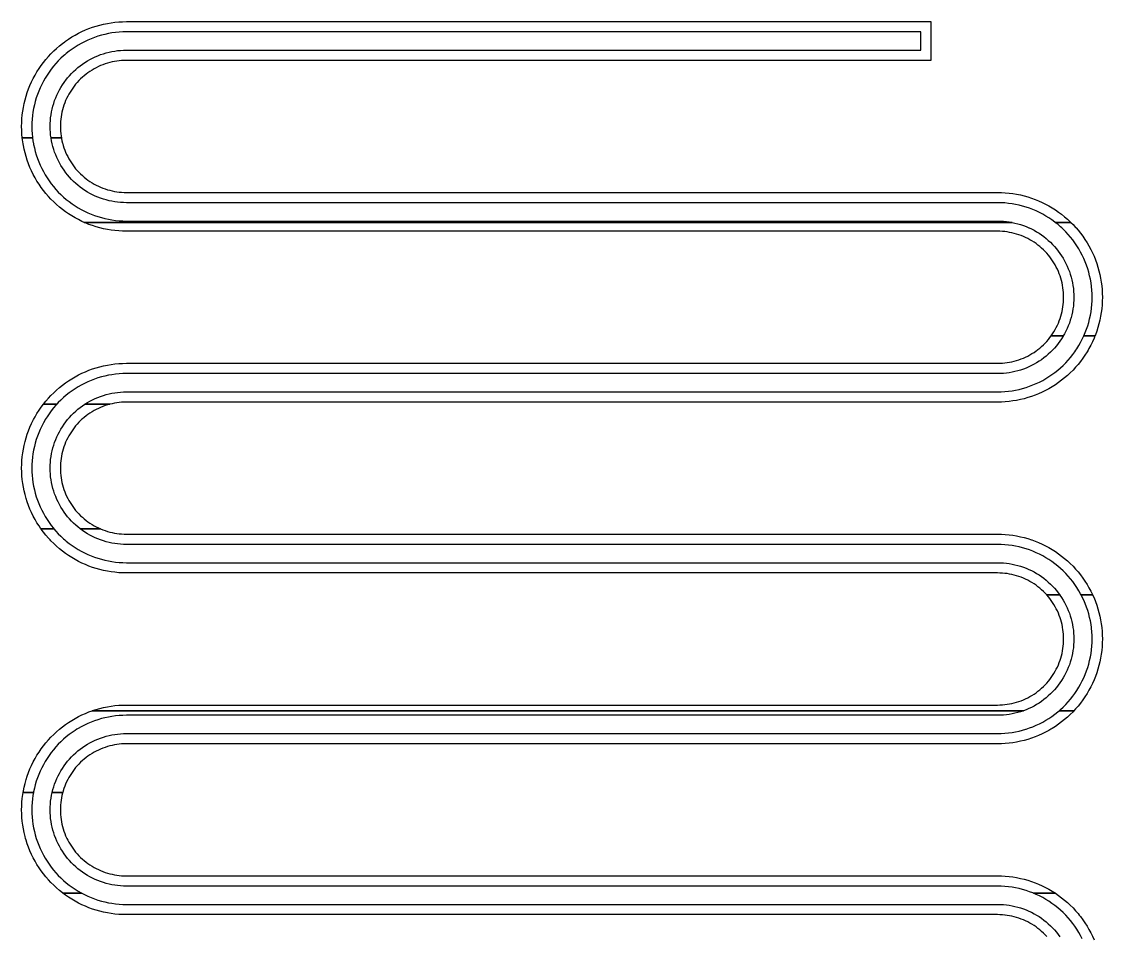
# Model space of a CAD drawing. Extents: x -4550 to 4550, y -4550 to 4550.
# Drawn here: x 1434 to 2066, y 1016 to 1551 of the extents above; entities that cross this region are included whole.
import ezdxf

# ---------------------------------------------------------------- set-up
doc = ezdxf.new("R2010")
doc.units = 0
doc.layers.add('L1D0', color=3, linetype='CONTINUOUS')

msp = doc.modelspace()

# ---------------------------------------------------------------- linework, layer by layer
at = {"layer": 'L1D0'}
for points in [[(1434.018, 1482.99), (1433.814, 1485.222), (1433.691, 1487.459), (1433.65, 1489.7), (1433.691, 1491.941), (1433.814, 1494.178), (1434.018, 1496.41), (1434.304, 1498.633), (1434.671, 1500.843), (1435.118, 1503.039), (1435.645, 1505.217), (1436.251, 1507.375), (1436.936, 1509.509), (1437.698, 1511.616), (1438.537, 1513.694), (1439.451, 1515.74), (1440.439, 1517.752), (1441.5, 1519.726), (1442.632, 1521.66), (1443.834, 1523.551), (1445.105, 1525.397), (1446.442, 1527.196), (1447.843, 1528.944), (1449.308, 1530.64), (1450.834, 1532.281), (1452.419, 1533.866), (1454.06, 1535.392), (1455.756, 1536.857), (1457.504, 1538.258), (1458.9, 1539.295), (1459.303, 1539.595), (1461.149, 1540.866), (1463.04, 1542.068), (1464.974, 1543.2), (1466.948, 1544.261), (1468.96, 1545.249), (1471.006, 1546.163), (1473.084, 1547.002), (1475.191, 1547.764), (1477.325, 1548.449), (1479.483, 1549.055), (1481.661, 1549.582), (1483.857, 1550.029), (1486.067, 1550.396), (1488.29, 1550.682), (1490.522, 1550.886), (1492.759, 1551.009), (1495, 1551.05), (1966, 1551.05), (1966, 1528.35), (1495, 1528.35), (1493.588, 1528.324), (1492.179, 1528.247), (1490.773, 1528.118), (1489.373, 1527.938), (1487.98, 1527.707), (1486.596, 1527.425), (1485.224, 1527.093), (1483.865, 1526.711), (1482.521, 1526.28), (1481.193, 1525.8), (1479.884, 1525.271), (1478.595, 1524.696), (1477.328, 1524.073), (1476.084, 1523.405), (1474.866, 1522.691), (1473.674, 1521.934), (1472.511, 1521.134), (1471.378, 1520.291), (1470.277, 1519.408), (1469.208, 1518.485), (1468.174, 1517.524), (1467.176, 1516.526), (1466.215, 1515.492), (1465.292, 1514.423), (1464.409, 1513.322), (1463.566, 1512.189), (1462.766, 1511.026), (1462.009, 1509.834), (1461.295, 1508.616), (1460.627, 1507.372), (1460.004, 1506.105), (1459.429, 1504.816), (1458.9, 1503.507), (1458.42, 1502.179), (1457.989, 1500.835), (1457.607, 1499.476), (1457.275, 1498.104), (1456.993, 1496.72), (1456.762, 1495.327), (1456.582, 1493.927), (1456.453, 1492.521), (1456.376, 1491.112), (1456.35, 1489.7), (1456.376, 1488.288), (1456.453, 1486.879), (1456.582, 1485.473), (1456.762, 1484.073), (1456.942, 1482.99), (1450.859, 1482.99), (1450.645, 1484.579), (1450.481, 1486.282), (1450.383, 1487.99), (1450.35, 1489.7), (1450.383, 1491.41), (1450.481, 1493.118), (1450.645, 1494.821), (1450.873, 1496.516), (1451.167, 1498.201), (1451.524, 1499.874), (1451.946, 1501.531), (1452.431, 1503.172), (1452.978, 1504.792), (1453.587, 1506.391), (1454.257, 1507.965), (1454.986, 1509.512), (1455.774, 1511.03), (1456.62, 1512.517), (1457.522, 1513.97), (1458.479, 1515.388), (1458.9, 1515.963), (1459.49, 1516.768), (1460.553, 1518.108), (1461.666, 1519.407), (1462.829, 1520.662), (1464.038, 1521.871), (1465.293, 1523.034), (1466.592, 1524.147), (1467.932, 1525.21), (1469.312, 1526.221), (1470.73, 1527.178), (1472.183, 1528.08), (1473.67, 1528.926), (1475.188, 1529.714), (1476.735, 1530.443), (1478.309, 1531.113), (1479.908, 1531.722), (1481.528, 1532.269), (1483.169, 1532.754), (1484.826, 1533.176), (1486.499, 1533.533), (1488.184, 1533.827), (1489.879, 1534.055), (1491.582, 1534.219), (1493.29, 1534.317), (1495, 1534.35), (1960, 1534.35), (1960, 1545.05), (1495, 1545.05), (1492.88, 1545.009), (1490.763, 1544.888), (1488.652, 1544.685), (1486.551, 1544.401), (1484.462, 1544.038), (1482.388, 1543.594), (1480.333, 1543.071), (1478.3, 1542.47), (1476.291, 1541.792), (1474.309, 1541.037), (1472.358, 1540.207), (1470.44, 1539.303), (1468.558, 1538.326), (1466.715, 1537.277), (1464.914, 1536.159), (1463.156, 1534.972), (1461.445, 1533.719), (1459.784, 1532.402), (1458.9, 1531.644), (1458.174, 1531.022), (1456.619, 1529.581), (1455.119, 1528.081), (1453.678, 1526.526), (1452.298, 1524.916), (1450.981, 1523.255), (1449.728, 1521.544), (1448.541, 1519.786), (1447.423, 1517.985), (1446.374, 1516.142), (1445.397, 1514.26), (1444.493, 1512.342), (1443.663, 1510.391), (1442.908, 1508.409), (1442.23, 1506.4), (1441.629, 1504.367), (1441.106, 1502.312), (1440.662, 1500.238), (1440.299, 1498.149), (1440.015, 1496.048), (1439.812, 1493.937), (1439.691, 1491.82), (1439.65, 1489.7), (1439.691, 1487.58), (1439.812, 1485.463), (1440.015, 1483.352), (1440.064, 1482.99)], [(1470.343, 1433.533), (1468.96, 1434.151), (1466.948, 1435.139), (1464.974, 1436.2), (1463.04, 1437.332), (1461.149, 1438.534), (1459.303, 1439.805), (1457.504, 1441.142), (1455.756, 1442.543), (1454.06, 1444.008), (1452.419, 1445.534), (1450.834, 1447.119), (1449.308, 1448.76), (1447.843, 1450.456), (1446.442, 1452.204), (1445.105, 1454.003), (1443.834, 1455.849), (1442.632, 1457.74), (1441.5, 1459.674), (1440.439, 1461.648), (1439.451, 1463.66), (1438.537, 1465.706), (1437.698, 1467.784), (1436.936, 1469.891), (1436.251, 1472.025), (1435.645, 1474.183), (1435.118, 1476.361), (1434.671, 1478.557), (1434.51, 1479.526), (1434.304, 1480.767), (1434.018, 1482.99), (1440.064, 1482.99), (1440.299, 1481.251), (1440.599, 1479.526), (1440.662, 1479.162), (1441.106, 1477.088), (1441.629, 1475.033), (1442.23, 1473), (1442.908, 1470.991), (1443.663, 1469.009), (1444.493, 1467.058), (1445.397, 1465.14), (1446.374, 1463.258), (1447.423, 1461.415), (1448.541, 1459.614), (1449.728, 1457.856), (1450.981, 1456.145), (1452.298, 1454.484), (1453.678, 1452.874), (1455.119, 1451.319), (1456.619, 1449.819), (1458.174, 1448.378), (1459.784, 1446.998), (1461.445, 1445.681), (1463.156, 1444.428), (1464.914, 1443.241), (1466.715, 1442.123), (1468.558, 1441.074), (1470.44, 1440.097), (1472.358, 1439.193), (1474.309, 1438.363), (1476.291, 1437.608), (1478.3, 1436.93), (1480.333, 1436.329), (1482.388, 1435.806), (1484.462, 1435.362), (1486.551, 1434.999), (1488.652, 1434.715), (1490.763, 1434.512), (1492.88, 1434.391), (1495, 1434.35), (2005, 1434.35), (2006.71, 1434.317), (2008.418, 1434.219), (2010.121, 1434.055), (2011.816, 1433.827), (2013.501, 1433.533)], [(2038.79, 1433.533), (2038.555, 1433.719), (2036.844, 1434.972), (2035.086, 1436.159), (2033.285, 1437.277), (2031.442, 1438.326), (2029.56, 1439.303), (2027.642, 1440.207), (2025.691, 1441.037), (2023.709, 1441.792), (2021.7, 1442.47), (2019.667, 1443.071), (2017.612, 1443.594), (2015.538, 1444.038), (2013.449, 1444.401), (2011.348, 1444.685), (2009.237, 1444.888), (2007.12, 1445.009), (2005, 1445.05), (1495, 1445.05), (1493.29, 1445.083), (1491.582, 1445.181), (1489.879, 1445.345), (1488.184, 1445.573), (1486.499, 1445.867), (1484.826, 1446.224), (1483.169, 1446.646), (1481.528, 1447.131), (1479.908, 1447.678), (1478.309, 1448.287), (1476.735, 1448.957), (1475.188, 1449.686), (1473.67, 1450.474), (1472.183, 1451.32), (1470.73, 1452.222), (1469.312, 1453.179), (1467.932, 1454.19), (1466.592, 1455.253), (1465.293, 1456.366), (1464.038, 1457.529), (1462.829, 1458.738), (1461.666, 1459.993), (1460.553, 1461.292), (1459.49, 1462.632), (1458.479, 1464.012), (1457.522, 1465.43), (1456.62, 1466.883), (1455.774, 1468.37), (1454.986, 1469.888), (1454.257, 1471.435), (1453.587, 1473.009), (1452.978, 1474.608), (1452.431, 1476.228), (1451.946, 1477.869), (1451.524, 1479.526), (1451.167, 1481.199), (1450.873, 1482.884), (1450.859, 1482.99), (1456.942, 1482.99), (1456.993, 1482.68), (1457.275, 1481.296), (1457.607, 1479.924), (1457.719, 1479.526), (1457.989, 1478.565), (1458.42, 1477.221), (1458.9, 1475.893), (1459.429, 1474.584), (1460.004, 1473.295), (1460.627, 1472.028), (1461.295, 1470.784), (1462.009, 1469.566), (1462.766, 1468.374), (1463.566, 1467.211), (1464.409, 1466.078), (1465.292, 1464.977), (1466.215, 1463.908), (1467.176, 1462.874), (1468.174, 1461.876), (1469.208, 1460.915), (1470.277, 1459.992), (1471.378, 1459.109), (1472.511, 1458.266), (1473.674, 1457.466), (1474.866, 1456.709), (1476.084, 1455.995), (1477.328, 1455.327), (1478.595, 1454.704), (1479.884, 1454.129), (1481.193, 1453.6), (1482.521, 1453.12), (1483.865, 1452.689), (1485.224, 1452.307), (1486.596, 1451.975), (1487.98, 1451.693), (1489.373, 1451.462), (1490.773, 1451.282), (1492.179, 1451.153), (1493.588, 1451.076), (1495, 1451.05), (2005, 1451.05), (2007.241, 1451.009), (2009.478, 1450.886), (2011.71, 1450.682), (2013.933, 1450.396), (2016.143, 1450.029), (2018.339, 1449.582), (2020.517, 1449.055), (2022.675, 1448.449), (2024.809, 1447.764), (2026.916, 1447.002), (2028.994, 1446.163), (2031.04, 1445.249), (2033.052, 1444.261), (2035.026, 1443.2), (2036.96, 1442.068), (2038.851, 1440.866), (2040.697, 1439.595), (2042.496, 1438.258), (2044.244, 1436.857), (2045.94, 1435.392), (2047.581, 1433.866), (2047.914, 1433.533)], [(2036.32, 1367.058), (2036.434, 1367.211), (2037.234, 1368.374), (2037.991, 1369.566), (2038.705, 1370.784), (2039.373, 1372.028), (2039.996, 1373.295), (2040.571, 1374.584), (2041.1, 1375.893), (2041.58, 1377.221), (2042.011, 1378.565), (2042.393, 1379.924), (2042.725, 1381.296), (2043.007, 1382.68), (2043.238, 1384.073), (2043.418, 1385.473), (2043.547, 1386.879), (2043.624, 1388.288), (2043.65, 1389.7), (2043.624, 1391.112), (2043.547, 1392.521), (2043.418, 1393.927), (2043.238, 1395.327), (2043.007, 1396.72), (2042.725, 1398.104), (2042.393, 1399.476), (2042.011, 1400.835), (2041.58, 1402.179), (2041.1, 1403.507), (2040.571, 1404.816), (2039.996, 1406.105), (2039.373, 1407.372), (2038.705, 1408.616), (2037.991, 1409.834), (2037.234, 1411.026), (2036.434, 1412.189), (2035.591, 1413.322), (2034.708, 1414.423), (2033.785, 1415.492), (2032.824, 1416.526), (2031.826, 1417.524), (2030.792, 1418.485), (2029.723, 1419.408), (2028.622, 1420.291), (2027.489, 1421.134), (2026.326, 1421.934), (2025.134, 1422.691), (2023.916, 1423.405), (2022.672, 1424.073), (2021.405, 1424.696), (2020.116, 1425.271), (2018.807, 1425.8), (2017.479, 1426.28), (2016.135, 1426.711), (2014.776, 1427.093), (2013.404, 1427.425), (2012.02, 1427.707), (2010.627, 1427.938), (2009.227, 1428.118), (2007.821, 1428.247), (2006.412, 1428.324), (2005, 1428.35), (1495, 1428.35), (1492.759, 1428.391), (1490.522, 1428.514), (1488.29, 1428.718), (1486.067, 1429.004), (1483.857, 1429.371), (1481.661, 1429.818), (1479.483, 1430.345), (1477.325, 1430.951), (1475.191, 1431.636), (1473.084, 1432.398), (1471.006, 1433.237), (1470.343, 1433.533), (2013.501, 1433.533), (2015.174, 1433.176), (2016.831, 1432.754), (2018.472, 1432.269), (2020.092, 1431.722), (2021.691, 1431.113), (2023.265, 1430.443), (2023.473, 1430.345), (2024.812, 1429.714), (2026.33, 1428.926), (2027.817, 1428.08), (2029.27, 1427.178), (2030.688, 1426.221), (2032.068, 1425.21), (2033.408, 1424.147), (2034.707, 1423.034), (2035.962, 1421.871), (2037.171, 1420.662), (2038.334, 1419.407), (2039.447, 1418.108), (2040.51, 1416.768), (2041.521, 1415.388), (2042.478, 1413.97), (2043.38, 1412.517), (2044.226, 1411.03), (2045.014, 1409.512), (2045.743, 1407.965), (2046.413, 1406.391), (2047.022, 1404.792), (2047.569, 1403.172), (2048.054, 1401.531), (2048.476, 1399.874), (2048.833, 1398.201), (2049.127, 1396.516), (2049.355, 1394.821), (2049.519, 1393.118), (2049.617, 1391.41), (2049.65, 1389.7), (2049.617, 1387.99), (2049.519, 1386.282), (2049.355, 1384.579), (2049.127, 1382.884), (2048.833, 1381.199), (2048.476, 1379.526), (2048.054, 1377.869), (2047.569, 1376.228), (2047.022, 1374.608), (2046.413, 1373.009), (2045.743, 1371.435), (2045.014, 1369.888), (2044.226, 1368.37), (2043.48, 1367.058)], [(2055.507, 1367.058), (2056.337, 1369.009), (2057.092, 1370.991), (2057.77, 1373), (2058.371, 1375.033), (2058.894, 1377.088), (2059.338, 1379.162), (2059.701, 1381.251), (2059.985, 1383.352), (2060.188, 1385.463), (2060.309, 1387.58), (2060.35, 1389.7), (2060.309, 1391.82), (2060.188, 1393.937), (2059.985, 1396.048), (2059.701, 1398.149), (2059.338, 1400.238), (2058.894, 1402.312), (2058.371, 1404.367), (2057.77, 1406.4), (2057.092, 1408.409), (2056.337, 1410.391), (2055.507, 1412.342), (2054.603, 1414.26), (2053.626, 1416.142), (2052.577, 1417.985), (2051.459, 1419.786), (2050.272, 1421.544), (2049.019, 1423.255), (2047.702, 1424.916), (2046.322, 1426.526), (2044.881, 1428.081), (2043.381, 1429.581), (2042.557, 1430.345), (2041.826, 1431.022), (2040.216, 1432.402), (2038.79, 1433.533), (2047.914, 1433.533), (2049.166, 1432.281), (2050.692, 1430.64), (2050.947, 1430.345), (2052.157, 1428.944), (2053.558, 1427.196), (2054.895, 1425.397), (2056.166, 1423.551), (2057.368, 1421.66), (2058.5, 1419.726), (2059.561, 1417.752), (2060.549, 1415.74), (2061.463, 1413.694), (2062.302, 1411.616), (2063.064, 1409.509), (2063.749, 1407.375), (2064.355, 1405.217), (2064.882, 1403.039), (2065.329, 1400.843), (2065.696, 1398.633), (2065.982, 1396.41), (2066.186, 1394.178), (2066.309, 1391.941), (2066.35, 1389.7), (2066.309, 1387.459), (2066.186, 1385.222), (2065.982, 1382.99), (2065.696, 1380.767), (2065.329, 1378.557), (2064.882, 1376.361), (2064.355, 1374.183), (2063.749, 1372.025), (2063.064, 1369.891), (2062.302, 1367.784), (2062.009, 1367.058)], [(1446.365, 1327.093), (1446.442, 1327.196), (1447.843, 1328.944), (1449.308, 1330.64), (1450.834, 1332.281), (1452.419, 1333.866), (1454.06, 1335.392), (1455.756, 1336.857), (1457.504, 1338.258), (1459.303, 1339.595), (1461.149, 1340.866), (1463.04, 1342.068), (1464.974, 1343.2), (1466.948, 1344.261), (1468.96, 1345.249), (1471.006, 1346.163), (1473.084, 1347.002), (1475.191, 1347.764), (1477.325, 1348.449), (1479.483, 1349.055), (1481.661, 1349.582), (1483.857, 1350.029), (1486.067, 1350.396), (1488.29, 1350.682), (1490.522, 1350.886), (1492.759, 1351.009), (1495, 1351.05), (2005, 1351.05), (2006.412, 1351.076), (2007.821, 1351.153), (2009.227, 1351.282), (2010.627, 1351.462), (2012.02, 1351.693), (2013.404, 1351.975), (2014.776, 1352.307), (2016.135, 1352.689), (2017.479, 1353.12), (2018.807, 1353.6), (2020.116, 1354.129), (2021.405, 1354.704), (2022.672, 1355.327), (2023.916, 1355.995), (2025.134, 1356.709), (2026.326, 1357.466), (2027.489, 1358.266), (2028.123, 1358.738), (2028.622, 1359.109), (2029.723, 1359.992), (2030.792, 1360.915), (2031.826, 1361.876), (2032.824, 1362.874), (2033.785, 1363.908), (2034.708, 1364.977), (2035.591, 1366.078), (2036.32, 1367.058), (2043.48, 1367.058), (2043.38, 1366.883), (2042.478, 1365.43), (2041.521, 1364.012), (2040.51, 1362.632), (2039.447, 1361.292), (2038.334, 1359.993), (2037.171, 1358.738), (2035.962, 1357.529), (2034.707, 1356.366), (2033.408, 1355.253), (2032.068, 1354.19), (2030.688, 1353.179), (2029.27, 1352.222), (2027.817, 1351.32), (2026.33, 1350.474), (2024.812, 1349.686), (2023.265, 1348.957), (2021.691, 1348.287), (2020.092, 1347.678), (2018.472, 1347.131), (2016.831, 1346.646), (2015.174, 1346.224), (2013.501, 1345.867), (2011.816, 1345.573), (2010.121, 1345.345), (2008.418, 1345.181), (2006.71, 1345.083), (2005, 1345.05), (1495, 1345.05), (1492.88, 1345.009), (1490.763, 1344.888), (1488.652, 1344.685), (1486.551, 1344.401), (1484.462, 1344.038), (1482.388, 1343.594), (1480.333, 1343.071), (1478.3, 1342.47), (1476.291, 1341.792), (1474.309, 1341.037), (1472.358, 1340.207), (1470.44, 1339.303), (1468.558, 1338.326), (1466.715, 1337.277), (1464.914, 1336.159), (1463.156, 1334.972), (1461.445, 1333.719), (1459.784, 1332.402), (1458.174, 1331.022), (1456.619, 1329.581), (1455.119, 1328.081), (1454.203, 1327.093)], [(1470.604, 1327.093), (1470.73, 1327.178), (1472.183, 1328.08), (1473.67, 1328.926), (1475.188, 1329.714), (1476.735, 1330.443), (1478.309, 1331.113), (1479.908, 1331.722), (1481.528, 1332.269), (1483.169, 1332.754), (1484.826, 1333.176), (1486.499, 1333.533), (1488.184, 1333.827), (1489.879, 1334.055), (1491.582, 1334.219), (1493.29, 1334.317), (1495, 1334.35), (2005, 1334.35), (2007.12, 1334.391), (2009.237, 1334.512), (2011.348, 1334.715), (2013.449, 1334.999), (2015.538, 1335.362), (2017.612, 1335.806), (2019.667, 1336.329), (2021.7, 1336.93), (2023.709, 1337.608), (2025.691, 1338.363), (2027.642, 1339.193), (2029.56, 1340.097), (2031.442, 1341.074), (2033.285, 1342.123), (2035.086, 1343.241), (2036.844, 1344.428), (2038.555, 1345.681), (2040.216, 1346.998), (2041.826, 1348.378), (2043.381, 1349.819), (2044.881, 1351.319), (2046.322, 1352.874), (2047.702, 1354.484), (2049.019, 1356.145), (2050.272, 1357.856), (2050.868, 1358.738), (2051.459, 1359.614), (2052.577, 1361.415), (2053.626, 1363.258), (2054.603, 1365.14), (2055.507, 1367.058), (2062.009, 1367.058), (2061.463, 1365.706), (2060.549, 1363.66), (2059.561, 1361.648), (2058.5, 1359.674), (2057.952, 1358.738), (2057.368, 1357.74), (2056.166, 1355.849), (2054.895, 1354.003), (2053.558, 1352.204), (2052.157, 1350.456), (2050.692, 1348.76), (2049.166, 1347.119), (2047.581, 1345.534), (2045.94, 1344.008), (2044.244, 1342.543), (2042.496, 1341.142), (2040.697, 1339.805), (2038.851, 1338.534), (2036.96, 1337.332), (2035.026, 1336.2), (2033.052, 1335.139), (2031.04, 1334.151), (2028.994, 1333.237), (2026.916, 1332.398), (2024.809, 1331.636), (2022.675, 1330.951), (2020.517, 1330.345), (2018.339, 1329.818), (2016.143, 1329.371), (2013.933, 1329.004), (2011.71, 1328.718), (2009.478, 1328.514), (2007.241, 1328.391), (2005, 1328.35), (1495, 1328.35), (1493.588, 1328.324), (1492.179, 1328.247), (1490.773, 1328.118), (1489.373, 1327.938), (1487.98, 1327.707), (1486.596, 1327.425), (1485.224, 1327.093)], [(1444.976, 1254.19), (1443.834, 1255.849), (1442.632, 1257.74), (1441.5, 1259.674), (1440.439, 1261.648), (1439.451, 1263.66), (1438.537, 1265.706), (1437.698, 1267.784), (1436.936, 1269.891), (1436.251, 1272.025), (1435.645, 1274.183), (1435.118, 1276.361), (1434.671, 1278.557), (1434.304, 1280.767), (1434.018, 1282.99), (1433.814, 1285.222), (1433.691, 1287.459), (1433.65, 1289.7), (1433.691, 1291.941), (1433.814, 1294.178), (1434.018, 1296.41), (1434.304, 1298.633), (1434.671, 1300.843), (1435.118, 1303.039), (1435.645, 1305.217), (1436.251, 1307.375), (1436.936, 1309.509), (1437.698, 1311.616), (1438.537, 1313.694), (1439.451, 1315.74), (1440.439, 1317.752), (1440.63, 1318.108), (1441.5, 1319.726), (1442.632, 1321.66), (1443.834, 1323.551), (1445.105, 1325.397), (1446.365, 1327.093), (1454.203, 1327.093), (1453.678, 1326.526), (1452.298, 1324.916), (1450.981, 1323.255), (1449.728, 1321.544), (1448.541, 1319.786), (1447.499, 1318.108), (1447.423, 1317.985), (1446.374, 1316.142), (1445.397, 1314.26), (1444.493, 1312.342), (1443.663, 1310.391), (1442.908, 1308.409), (1442.23, 1306.4), (1441.629, 1304.367), (1441.106, 1302.312), (1440.662, 1300.238), (1440.299, 1298.149), (1440.015, 1296.048), (1439.812, 1293.937), (1439.691, 1291.82), (1439.65, 1289.7), (1439.691, 1287.58), (1439.812, 1285.463), (1440.015, 1283.352), (1440.299, 1281.251), (1440.662, 1279.162), (1441.106, 1277.088), (1441.629, 1275.033), (1442.23, 1273), (1442.908, 1270.991), (1443.663, 1269.009), (1444.493, 1267.058), (1445.397, 1265.14), (1446.374, 1263.258), (1447.423, 1261.415), (1448.541, 1259.614), (1449.728, 1257.856), (1450.981, 1256.145), (1452.298, 1254.484), (1452.55, 1254.19)], [(1467.932, 1254.19), (1466.592, 1255.253), (1465.293, 1256.366), (1464.038, 1257.529), (1462.829, 1258.738), (1461.666, 1259.993), (1460.553, 1261.292), (1459.49, 1262.632), (1458.479, 1264.012), (1457.522, 1265.43), (1456.62, 1266.883), (1455.774, 1268.37), (1454.986, 1269.888), (1454.257, 1271.435), (1453.587, 1273.009), (1452.978, 1274.608), (1452.431, 1276.228), (1451.946, 1277.869), (1451.524, 1279.526), (1451.167, 1281.199), (1450.873, 1282.884), (1450.645, 1284.579), (1450.481, 1286.282), (1450.383, 1287.99), (1450.35, 1289.7), (1450.383, 1291.41), (1450.481, 1293.118), (1450.645, 1294.821), (1450.873, 1296.516), (1451.167, 1298.201), (1451.524, 1299.874), (1451.946, 1301.531), (1452.431, 1303.172), (1452.978, 1304.792), (1453.587, 1306.391), (1454.257, 1307.965), (1454.986, 1309.512), (1455.774, 1311.03), (1456.62, 1312.517), (1457.522, 1313.97), (1458.479, 1315.388), (1459.49, 1316.768), (1460.553, 1318.108), (1461.666, 1319.407), (1462.829, 1320.662), (1464.038, 1321.871), (1465.293, 1323.034), (1466.592, 1324.147), (1467.932, 1325.21), (1469.312, 1326.221), (1470.604, 1327.093), (1485.224, 1327.093), (1483.865, 1326.711), (1482.521, 1326.28), (1481.193, 1325.8), (1479.884, 1325.271), (1478.595, 1324.696), (1477.328, 1324.073), (1476.084, 1323.405), (1474.866, 1322.691), (1473.674, 1321.934), (1472.511, 1321.134), (1471.378, 1320.291), (1470.277, 1319.408), (1469.208, 1318.485), (1468.802, 1318.108), (1468.174, 1317.524), (1467.176, 1316.526), (1466.215, 1315.492), (1465.292, 1314.423), (1464.409, 1313.322), (1463.566, 1312.189), (1462.766, 1311.026), (1462.009, 1309.834), (1461.295, 1308.616), (1460.627, 1307.372), (1460.004, 1306.105), (1459.429, 1304.816), (1458.9, 1303.507), (1458.42, 1302.179), (1457.989, 1300.835), (1457.607, 1299.476), (1457.275, 1298.104), (1456.993, 1296.72), (1456.762, 1295.327), (1456.582, 1293.927), (1456.453, 1292.521), (1456.376, 1291.112), (1456.35, 1289.7), (1456.376, 1288.288), (1456.453, 1286.879), (1456.582, 1285.473), (1456.762, 1284.073), (1456.993, 1282.68), (1457.275, 1281.296), (1457.607, 1279.924), (1457.989, 1278.565), (1458.42, 1277.221), (1458.9, 1275.893), (1459.429, 1274.584), (1460.004, 1273.295), (1460.627, 1272.028), (1461.295, 1270.784), (1462.009, 1269.566), (1462.766, 1268.374), (1463.566, 1267.211), (1464.409, 1266.078), (1465.292, 1264.977), (1466.215, 1263.908), (1467.176, 1262.874), (1468.174, 1261.876), (1469.208, 1260.915), (1470.277, 1259.992), (1471.378, 1259.109), (1472.511, 1258.266), (1473.674, 1257.466), (1474.866, 1256.709), (1476.084, 1255.995), (1477.328, 1255.327), (1478.595, 1254.704), (1479.747, 1254.19)], [(2033.785, 1215.492), (2032.824, 1216.526), (2031.826, 1217.524), (2030.792, 1218.485), (2029.723, 1219.408), (2028.622, 1220.291), (2027.489, 1221.134), (2026.326, 1221.934), (2025.134, 1222.691), (2023.916, 1223.405), (2022.672, 1224.073), (2021.405, 1224.696), (2020.116, 1225.271), (2018.807, 1225.8), (2017.479, 1226.28), (2016.135, 1226.711), (2014.776, 1227.093), (2013.404, 1227.425), (2012.02, 1227.707), (2010.627, 1227.938), (2009.227, 1228.118), (2007.821, 1228.247), (2006.412, 1228.324), (2005, 1228.35), (1495, 1228.35), (1492.759, 1228.391), (1490.522, 1228.514), (1488.29, 1228.718), (1486.067, 1229.004), (1483.857, 1229.371), (1481.661, 1229.818), (1479.483, 1230.345), (1477.325, 1230.951), (1475.191, 1231.636), (1473.084, 1232.398), (1471.006, 1233.237), (1468.96, 1234.151), (1466.948, 1235.139), (1464.974, 1236.2), (1463.04, 1237.332), (1461.149, 1238.534), (1459.303, 1239.805), (1457.504, 1241.142), (1455.756, 1242.543), (1454.06, 1244.008), (1452.419, 1245.534), (1450.834, 1247.119), (1450.314, 1247.678), (1449.308, 1248.76), (1447.843, 1250.456), (1446.442, 1252.204), (1445.105, 1254.003), (1444.976, 1254.19), (1452.55, 1254.19), (1453.678, 1252.874), (1455.119, 1251.319), (1456.619, 1249.819), (1458.174, 1248.378), (1458.991, 1247.678), (1459.784, 1246.998), (1461.445, 1245.681), (1463.156, 1244.428), (1464.914, 1243.241), (1466.715, 1242.123), (1468.558, 1241.074), (1470.44, 1240.097), (1472.358, 1239.193), (1474.309, 1238.363), (1476.291, 1237.608), (1478.3, 1236.93), (1480.333, 1236.329), (1482.388, 1235.806), (1484.462, 1235.362), (1486.551, 1234.999), (1488.652, 1234.715), (1490.763, 1234.512), (1492.88, 1234.391), (1495, 1234.35), (2005, 1234.35), (2006.71, 1234.317), (2008.418, 1234.219), (2010.121, 1234.055), (2011.816, 1233.827), (2013.501, 1233.533), (2015.174, 1233.176), (2016.831, 1232.754), (2018.472, 1232.269), (2020.092, 1231.722), (2021.691, 1231.113), (2023.265, 1230.443), (2024.812, 1229.714), (2026.33, 1228.926), (2027.817, 1228.08), (2029.27, 1227.178), (2030.688, 1226.221), (2032.068, 1225.21), (2033.408, 1224.147), (2034.707, 1223.034), (2035.962, 1221.871), (2037.171, 1220.662), (2038.334, 1219.407), (2039.447, 1218.108), (2040.51, 1216.768), (2041.445, 1215.492)], [(2053.963, 1215.492), (2053.626, 1216.142), (2052.577, 1217.985), (2051.459, 1219.786), (2050.272, 1221.544), (2049.019, 1223.255), (2047.702, 1224.916), (2046.322, 1226.526), (2044.881, 1228.081), (2043.381, 1229.581), (2041.826, 1231.022), (2040.216, 1232.402), (2038.555, 1233.719), (2036.844, 1234.972), (2035.086, 1236.159), (2033.285, 1237.277), (2031.442, 1238.326), (2029.56, 1239.303), (2027.642, 1240.207), (2025.691, 1241.037), (2023.709, 1241.792), (2021.7, 1242.47), (2019.667, 1243.071), (2017.612, 1243.594), (2015.538, 1244.038), (2013.449, 1244.401), (2011.348, 1244.685), (2009.237, 1244.888), (2007.12, 1245.009), (2005, 1245.05), (1495, 1245.05), (1493.29, 1245.083), (1491.582, 1245.181), (1489.879, 1245.345), (1488.184, 1245.573), (1486.499, 1245.867), (1484.826, 1246.224), (1483.169, 1246.646), (1481.528, 1247.131), (1479.908, 1247.678), (1478.309, 1248.287), (1476.735, 1248.957), (1475.188, 1249.686), (1473.67, 1250.474), (1472.183, 1251.32), (1470.73, 1252.222), (1469.312, 1253.179), (1467.932, 1254.19), (1479.747, 1254.19), (1479.884, 1254.129), (1481.193, 1253.6), (1482.521, 1253.12), (1483.865, 1252.689), (1485.224, 1252.307), (1486.596, 1251.975), (1487.98, 1251.693), (1489.373, 1251.462), (1490.773, 1251.282), (1492.179, 1251.153), (1493.588, 1251.076), (1495, 1251.05), (2005, 1251.05), (2007.241, 1251.009), (2009.478, 1250.886), (2011.71, 1250.682), (2013.933, 1250.396), (2016.143, 1250.029), (2018.339, 1249.582), (2020.517, 1249.055), (2022.675, 1248.449), (2024.809, 1247.764), (2025.047, 1247.678), (2026.916, 1247.002), (2028.994, 1246.163), (2031.04, 1245.249), (2033.052, 1244.261), (2035.026, 1243.2), (2036.96, 1242.068), (2038.851, 1240.866), (2040.697, 1239.595), (2042.496, 1238.258), (2044.244, 1236.857), (2045.94, 1235.392), (2047.581, 1233.866), (2049.166, 1232.281), (2050.692, 1230.64), (2052.157, 1228.944), (2053.558, 1227.196), (2054.895, 1225.397), (2056.166, 1223.551), (2057.368, 1221.66), (2058.5, 1219.726), (2059.561, 1217.752), (2060.549, 1215.74), (2060.66, 1215.492)], [(1474.953, 1147.678), (1475.191, 1147.764), (1477.325, 1148.449), (1479.483, 1149.055), (1481.661, 1149.582), (1483.857, 1150.029), (1486.067, 1150.396), (1488.29, 1150.682), (1490.522, 1150.886), (1492.759, 1151.009), (1495, 1151.05), (2005, 1151.05), (2006.412, 1151.076), (2007.821, 1151.153), (2009.227, 1151.282), (2010.627, 1151.462), (2012.02, 1151.693), (2013.404, 1151.975), (2014.776, 1152.307), (2016.135, 1152.689), (2017.479, 1153.12), (2018.807, 1153.6), (2020.116, 1154.129), (2021.405, 1154.704), (2022.672, 1155.327), (2023.916, 1155.995), (2025.134, 1156.709), (2026.326, 1157.466), (2027.489, 1158.266), (2028.622, 1159.109), (2029.723, 1159.992), (2030.792, 1160.915), (2031.826, 1161.876), (2032.824, 1162.874), (2033.785, 1163.908), (2034.708, 1164.977), (2035.591, 1166.078), (2036.434, 1167.211), (2037.234, 1168.374), (2037.991, 1169.566), (2038.705, 1170.784), (2039.373, 1172.028), (2039.996, 1173.295), (2040.571, 1174.584), (2041.1, 1175.893), (2041.58, 1177.221), (2042.011, 1178.565), (2042.393, 1179.924), (2042.725, 1181.296), (2043.007, 1182.68), (2043.238, 1184.073), (2043.418, 1185.473), (2043.547, 1186.879), (2043.624, 1188.288), (2043.65, 1189.7), (2043.624, 1191.112), (2043.547, 1192.521), (2043.418, 1193.927), (2043.238, 1195.327), (2043.041, 1196.516), (2043.007, 1196.72), (2042.725, 1198.104), (2042.393, 1199.476), (2042.011, 1200.835), (2041.58, 1202.179), (2041.1, 1203.507), (2040.571, 1204.816), (2039.996, 1206.105), (2039.373, 1207.372), (2038.705, 1208.616), (2037.991, 1209.834), (2037.234, 1211.026), (2036.434, 1212.189), (2035.591, 1213.322), (2034.708, 1214.423), (2033.785, 1215.492), (2041.445, 1215.492), (2041.521, 1215.388), (2042.478, 1213.97), (2043.38, 1212.517), (2044.226, 1211.03), (2045.014, 1209.512), (2045.743, 1207.965), (2046.413, 1206.391), (2047.022, 1204.792), (2047.569, 1203.172), (2048.054, 1201.531), (2048.476, 1199.874), (2048.833, 1198.201), (2049.127, 1196.516), (2049.355, 1194.821), (2049.519, 1193.118), (2049.617, 1191.41), (2049.65, 1189.7), (2049.617, 1187.99), (2049.519, 1186.282), (2049.355, 1184.579), (2049.127, 1182.884), (2048.833, 1181.199), (2048.476, 1179.526), (2048.054, 1177.869), (2047.569, 1176.228), (2047.022, 1174.608), (2046.413, 1173.009), (2045.743, 1171.435), (2045.014, 1169.888), (2044.226, 1168.37), (2043.38, 1166.883), (2042.478, 1165.43), (2041.521, 1164.012), (2040.51, 1162.632), (2039.447, 1161.292), (2038.334, 1159.993), (2037.171, 1158.738), (2035.962, 1157.529), (2034.707, 1156.366), (2033.408, 1155.253), (2032.068, 1154.19), (2030.688, 1153.179), (2029.27, 1152.222), (2027.817, 1151.32), (2026.33, 1150.474), (2024.812, 1149.686), (2023.265, 1148.957), (2021.691, 1148.287), (2020.092, 1147.678)], [(2041.009, 1147.678), (2041.826, 1148.378), (2043.381, 1149.819), (2044.881, 1151.319), (2046.322, 1152.874), (2047.702, 1154.484), (2049.019, 1156.145), (2050.272, 1157.856), (2051.459, 1159.614), (2052.577, 1161.415), (2053.626, 1163.258), (2054.603, 1165.14), (2055.507, 1167.058), (2056.337, 1169.009), (2057.092, 1170.991), (2057.77, 1173), (2058.371, 1175.033), (2058.894, 1177.088), (2059.338, 1179.162), (2059.701, 1181.251), (2059.985, 1183.352), (2060.188, 1185.463), (2060.309, 1187.58), (2060.35, 1189.7), (2060.309, 1191.82), (2060.188, 1193.937), (2059.985, 1196.048), (2059.922, 1196.516), (2059.701, 1198.149), (2059.338, 1200.238), (2058.894, 1202.312), (2058.371, 1204.367), (2057.77, 1206.4), (2057.092, 1208.409), (2056.337, 1210.391), (2055.507, 1212.342), (2054.603, 1214.26), (2053.963, 1215.492), (2060.66, 1215.492), (2061.463, 1213.694), (2062.302, 1211.616), (2063.064, 1209.509), (2063.749, 1207.375), (2064.355, 1205.217), (2064.882, 1203.039), (2065.329, 1200.843), (2065.696, 1198.633), (2065.968, 1196.516), (2065.982, 1196.41), (2066.186, 1194.178), (2066.309, 1191.941), (2066.35, 1189.7), (2066.309, 1187.459), (2066.186, 1185.222), (2065.982, 1182.99), (2065.696, 1180.767), (2065.329, 1178.557), (2064.882, 1176.361), (2064.355, 1174.183), (2063.749, 1172.025), (2063.064, 1169.891), (2062.302, 1167.784), (2061.463, 1165.706), (2060.549, 1163.66), (2059.561, 1161.648), (2058.5, 1159.674), (2057.368, 1157.74), (2056.166, 1155.849), (2054.895, 1154.003), (2053.558, 1152.204), (2052.157, 1150.456), (2050.692, 1148.76), (2049.686, 1147.678)], [(1434.51, 1099.874), (1434.671, 1100.843), (1435.118, 1103.039), (1435.645, 1105.217), (1436.251, 1107.375), (1436.936, 1109.509), (1437.698, 1111.616), (1438.537, 1113.694), (1439.451, 1115.74), (1440.439, 1117.752), (1441.5, 1119.726), (1442.632, 1121.66), (1443.834, 1123.551), (1445.105, 1125.397), (1446.442, 1127.196), (1447.843, 1128.944), (1449.308, 1130.64), (1450.834, 1132.281), (1452.419, 1133.866), (1454.06, 1135.392), (1455.756, 1136.857), (1457.504, 1138.258), (1459.303, 1139.595), (1461.149, 1140.866), (1463.04, 1142.068), (1464.974, 1143.2), (1466.948, 1144.261), (1468.96, 1145.249), (1471.006, 1146.163), (1473.084, 1147.002), (1474.953, 1147.678), (2020.092, 1147.678), (2018.472, 1147.131), (2016.831, 1146.646), (2015.174, 1146.224), (2013.501, 1145.867), (2011.816, 1145.573), (2010.121, 1145.345), (2008.418, 1145.181), (2006.71, 1145.083), (2005, 1145.05), (1495, 1145.05), (1492.88, 1145.009), (1490.763, 1144.888), (1488.652, 1144.685), (1486.551, 1144.401), (1484.462, 1144.038), (1482.388, 1143.594), (1480.333, 1143.071), (1478.3, 1142.47), (1476.291, 1141.792), (1474.309, 1141.037), (1472.358, 1140.207), (1470.44, 1139.303), (1468.558, 1138.326), (1466.715, 1137.277), (1466.038, 1136.857), (1464.914, 1136.159), (1463.156, 1134.972), (1461.445, 1133.719), (1459.784, 1132.402), (1458.174, 1131.022), (1456.619, 1129.581), (1455.119, 1128.081), (1453.678, 1126.526), (1452.298, 1124.916), (1450.981, 1123.255), (1449.728, 1121.544), (1448.541, 1119.786), (1447.423, 1117.985), (1446.374, 1116.142), (1445.397, 1114.26), (1444.493, 1112.342), (1443.663, 1110.391), (1442.908, 1108.409), (1442.23, 1106.4), (1441.629, 1104.367), (1441.106, 1102.312), (1440.662, 1100.238), (1440.599, 1099.874)], [(1451.524, 1099.874), (1451.946, 1101.531), (1452.431, 1103.172), (1452.978, 1104.792), (1453.587, 1106.391), (1454.257, 1107.965), (1454.986, 1109.512), (1455.774, 1111.03), (1456.62, 1112.517), (1457.522, 1113.97), (1458.479, 1115.388), (1459.49, 1116.768), (1460.553, 1118.108), (1461.666, 1119.407), (1462.829, 1120.662), (1464.038, 1121.871), (1465.293, 1123.034), (1466.592, 1124.147), (1467.932, 1125.21), (1469.312, 1126.221), (1470.73, 1127.178), (1472.183, 1128.08), (1473.67, 1128.926), (1475.188, 1129.714), (1476.735, 1130.443), (1478.309, 1131.113), (1479.908, 1131.722), (1481.528, 1132.269), (1483.169, 1132.754), (1484.826, 1133.176), (1486.499, 1133.533), (1488.184, 1133.827), (1489.879, 1134.055), (1491.582, 1134.219), (1493.29, 1134.317), (1495, 1134.35), (2005, 1134.35), (2007.12, 1134.391), (2009.237, 1134.512), (2011.348, 1134.715), (2013.449, 1134.999), (2015.538, 1135.362), (2017.612, 1135.806), (2019.667, 1136.329), (2021.453, 1136.857), (2021.7, 1136.93), (2023.709, 1137.608), (2025.691, 1138.363), (2027.642, 1139.193), (2029.56, 1140.097), (2031.442, 1141.074), (2033.285, 1142.123), (2035.086, 1143.241), (2036.844, 1144.428), (2038.555, 1145.681), (2040.216, 1146.998), (2041.009, 1147.678), (2049.686, 1147.678), (2049.166, 1147.119), (2047.581, 1145.534), (2045.94, 1144.008), (2044.244, 1142.543), (2042.496, 1141.142), (2040.697, 1139.805), (2038.851, 1138.534), (2036.96, 1137.332), (2036.148, 1136.857), (2035.026, 1136.2), (2033.052, 1135.139), (2031.04, 1134.151), (2028.994, 1133.237), (2026.916, 1132.398), (2024.809, 1131.636), (2022.675, 1130.951), (2020.517, 1130.345), (2018.339, 1129.818), (2016.143, 1129.371), (2013.933, 1129.004), (2011.71, 1128.718), (2009.478, 1128.514), (2007.241, 1128.391), (2005, 1128.35), (1495, 1128.35), (1493.588, 1128.324), (1492.179, 1128.247), (1490.773, 1128.118), (1489.373, 1127.938), (1487.98, 1127.707), (1486.596, 1127.425), (1485.224, 1127.093), (1483.865, 1126.711), (1482.521, 1126.28), (1481.193, 1125.8), (1479.884, 1125.271), (1478.595, 1124.696), (1477.328, 1124.073), (1476.084, 1123.405), (1474.866, 1122.691), (1473.674, 1121.934), (1472.511, 1121.134), (1471.378, 1120.291), (1470.277, 1119.408), (1469.208, 1118.485), (1468.174, 1117.524), (1467.176, 1116.526), (1466.215, 1115.492), (1465.292, 1114.423), (1464.409, 1113.322), (1463.566, 1112.189), (1462.766, 1111.026), (1462.009, 1109.834), (1461.295, 1108.616), (1460.627, 1107.372), (1460.004, 1106.105), (1459.429, 1104.816), (1458.9, 1103.507), (1458.42, 1102.179), (1457.989, 1100.835), (1457.719, 1099.874)], [(1457.875, 1040.866), (1457.504, 1041.142), (1455.756, 1042.543), (1454.06, 1044.008), (1452.419, 1045.534), (1450.834, 1047.119), (1449.308, 1048.76), (1447.843, 1050.456), (1446.442, 1052.204), (1445.105, 1054.003), (1443.834, 1055.849), (1442.632, 1057.74), (1441.5, 1059.674), (1440.439, 1061.648), (1439.451, 1063.66), (1438.537, 1065.706), (1437.698, 1067.784), (1436.936, 1069.891), (1436.251, 1072.025), (1435.975, 1073.009), (1435.645, 1074.183), (1435.118, 1076.361), (1434.671, 1078.557), (1434.304, 1080.767), (1434.018, 1082.99), (1433.814, 1085.222), (1433.691, 1087.459), (1433.65, 1089.7), (1433.691, 1091.941), (1433.814, 1094.178), (1434.018, 1096.41), (1434.304, 1098.633), (1434.51, 1099.874), (1440.599, 1099.874), (1440.299, 1098.149), (1440.015, 1096.048), (1439.812, 1093.937), (1439.691, 1091.82), (1439.65, 1089.7), (1439.691, 1087.58), (1439.812, 1085.463), (1440.015, 1083.352), (1440.299, 1081.251), (1440.662, 1079.162), (1441.106, 1077.088), (1441.629, 1075.033), (1442.227, 1073.009), (1442.23, 1073), (1442.908, 1070.991), (1443.663, 1069.009), (1444.493, 1067.058), (1445.397, 1065.14), (1446.374, 1063.258), (1447.423, 1061.415), (1448.541, 1059.614), (1449.728, 1057.856), (1450.981, 1056.145), (1452.298, 1054.484), (1453.678, 1052.874), (1455.119, 1051.319), (1456.619, 1049.819), (1458.174, 1048.378), (1459.784, 1046.998), (1461.445, 1045.681), (1463.156, 1044.428), (1464.914, 1043.241), (1466.715, 1042.123), (1468.558, 1041.074), (1468.959, 1040.866)], [(2026.093, 1040.866), (2025.691, 1041.037), (2023.709, 1041.792), (2021.7, 1042.47), (2019.667, 1043.071), (2017.612, 1043.594), (2015.538, 1044.038), (2013.449, 1044.401), (2011.348, 1044.685), (2009.237, 1044.888), (2007.12, 1045.009), (2005, 1045.05), (1495, 1045.05), (1493.29, 1045.083), (1491.582, 1045.181), (1489.879, 1045.345), (1488.184, 1045.573), (1486.499, 1045.867), (1484.826, 1046.224), (1483.169, 1046.646), (1481.528, 1047.131), (1479.908, 1047.678), (1478.309, 1048.287), (1476.735, 1048.957), (1475.188, 1049.686), (1473.67, 1050.474), (1472.183, 1051.32), (1470.73, 1052.222), (1469.312, 1053.179), (1467.932, 1054.19), (1466.592, 1055.253), (1465.293, 1056.366), (1464.038, 1057.529), (1462.829, 1058.738), (1461.666, 1059.993), (1460.553, 1061.292), (1459.49, 1062.632), (1458.479, 1064.012), (1457.522, 1065.43), (1456.62, 1066.883), (1455.774, 1068.37), (1454.986, 1069.888), (1454.257, 1071.435), (1453.587, 1073.009), (1452.978, 1074.608), (1452.431, 1076.228), (1451.946, 1077.869), (1451.524, 1079.526), (1451.167, 1081.199), (1450.873, 1082.884), (1450.645, 1084.579), (1450.481, 1086.282), (1450.383, 1087.99), (1450.35, 1089.7), (1450.383, 1091.41), (1450.481, 1093.118), (1450.645, 1094.821), (1450.873, 1096.516), (1451.167, 1098.201), (1451.524, 1099.874), (1457.719, 1099.874), (1457.607, 1099.476), (1457.275, 1098.104), (1456.993, 1096.72), (1456.762, 1095.327), (1456.582, 1093.927), (1456.453, 1092.521), (1456.376, 1091.112), (1456.35, 1089.7), (1456.376, 1088.288), (1456.453, 1086.879), (1456.582, 1085.473), (1456.762, 1084.073), (1456.993, 1082.68), (1457.275, 1081.296), (1457.607, 1079.924), (1457.989, 1078.565), (1458.42, 1077.221), (1458.9, 1075.893), (1459.429, 1074.584), (1460.004, 1073.295), (1460.145, 1073.009), (1460.627, 1072.028), (1461.295, 1070.784), (1462.009, 1069.566), (1462.766, 1068.374), (1463.566, 1067.211), (1464.409, 1066.078), (1465.292, 1064.977), (1466.215, 1063.908), (1467.176, 1062.874), (1468.174, 1061.876), (1469.208, 1060.915), (1470.277, 1059.992), (1471.378, 1059.109), (1472.511, 1058.266), (1473.674, 1057.466), (1474.866, 1056.709), (1476.084, 1055.995), (1477.328, 1055.327), (1478.595, 1054.704), (1479.884, 1054.129), (1481.193, 1053.6), (1482.521, 1053.12), (1483.865, 1052.689), (1485.224, 1052.307), (1486.596, 1051.975), (1487.98, 1051.693), (1489.373, 1051.462), (1490.773, 1051.282), (1492.179, 1051.153), (1493.588, 1051.076), (1495, 1051.05), (2005, 1051.05), (2007.241, 1051.009), (2009.478, 1050.886), (2011.71, 1050.682), (2013.933, 1050.396), (2016.143, 1050.029), (2018.339, 1049.582), (2020.517, 1049.055), (2022.675, 1048.449), (2024.809, 1047.764), (2026.916, 1047.002), (2028.994, 1046.163), (2031.04, 1045.249), (2033.052, 1044.261), (2035.026, 1043.2), (2036.96, 1042.068), (2038.851, 1040.866)]]:
    msp.add_lwpolyline(points, close=True, dxfattribs=at)
for points in [[(2033.785, 1015.492), (2032.824, 1016.526), (2031.826, 1017.524), (2030.792, 1018.485), (2029.723, 1019.408), (2028.622, 1020.291), (2027.489, 1021.134), (2026.326, 1021.934), (2025.134, 1022.691), (2023.916, 1023.405), (2022.672, 1024.073), (2021.405, 1024.696), (2020.116, 1025.271), (2018.807, 1025.8), (2017.479, 1026.28), (2016.135, 1026.711), (2014.776, 1027.093), (2013.404, 1027.425), (2012.02, 1027.707), (2010.627, 1027.938), (2009.515, 1028.081), (2009.227, 1028.118), (2007.821, 1028.247), (2006.412, 1028.324), (2005, 1028.35), (1495, 1028.35), (1492.759, 1028.391), (1490.522, 1028.514), (1488.29, 1028.718), (1486.067, 1029.004), (1483.857, 1029.371), (1481.661, 1029.818), (1479.483, 1030.345), (1477.325, 1030.951), (1475.191, 1031.636), (1473.084, 1032.398), (1471.006, 1033.237), (1468.96, 1034.151), (1466.948, 1035.139), (1464.974, 1036.2), (1463.04, 1037.332), (1461.149, 1038.534), (1459.303, 1039.805), (1457.875, 1040.866), (1468.959, 1040.866), (1470.44, 1040.097), (1472.358, 1039.193), (1474.309, 1038.363), (1476.291, 1037.608), (1478.3, 1036.93), (1480.333, 1036.329), (1482.388, 1035.806), (1484.462, 1035.362), (1486.551, 1034.999), (1488.652, 1034.715), (1490.763, 1034.512), (1492.88, 1034.391), (1495, 1034.35), (2005, 1034.35), (2006.71, 1034.317), (2008.418, 1034.219), (2010.121, 1034.055), (2011.816, 1033.827), (2013.501, 1033.533), (2015.174, 1033.176), (2016.831, 1032.754), (2018.472, 1032.269), (2020.092, 1031.722), (2021.691, 1031.113), (2023.265, 1030.443), (2024.812, 1029.714), (2026.33, 1028.926), (2027.815, 1028.081), (2027.817, 1028.08), (2029.27, 1027.178), (2030.688, 1026.221), (2032.068, 1025.21), (2033.408, 1024.147), (2034.707, 1023.034), (2035.962, 1021.871), (2037.171, 1020.662), (2038.334, 1019.407), (2039.447, 1018.108), (2040.51, 1016.768), (2041.521, 1015.388)], [(2054.603, 1014.26), (2053.626, 1016.142), (2052.577, 1017.985), (2051.459, 1019.786), (2050.272, 1021.544), (2049.019, 1023.255), (2047.702, 1024.916), (2046.322, 1026.526), (2044.881, 1028.081), (2043.381, 1029.581), (2041.826, 1031.022), (2040.216, 1032.402), (2038.555, 1033.719), (2036.844, 1034.972), (2035.086, 1036.159), (2033.285, 1037.277), (2031.442, 1038.326), (2029.56, 1039.303), (2027.642, 1040.207), (2026.093, 1040.866), (2038.851, 1040.866), (2040.697, 1039.595), (2042.496, 1038.258), (2044.244, 1036.857), (2045.94, 1035.392), (2047.581, 1033.866), (2049.166, 1032.281), (2050.692, 1030.64), (2052.157, 1028.944), (2052.849, 1028.081), (2053.558, 1027.196), (2054.895, 1025.397), (2056.166, 1023.551), (2057.368, 1021.66), (2058.5, 1019.726), (2059.561, 1017.752), (2060.549, 1015.74), (2061.463, 1013.694)]]:
    msp.add_lwpolyline(points, dxfattribs=at)

doc.saveas('drawing.dxf')
